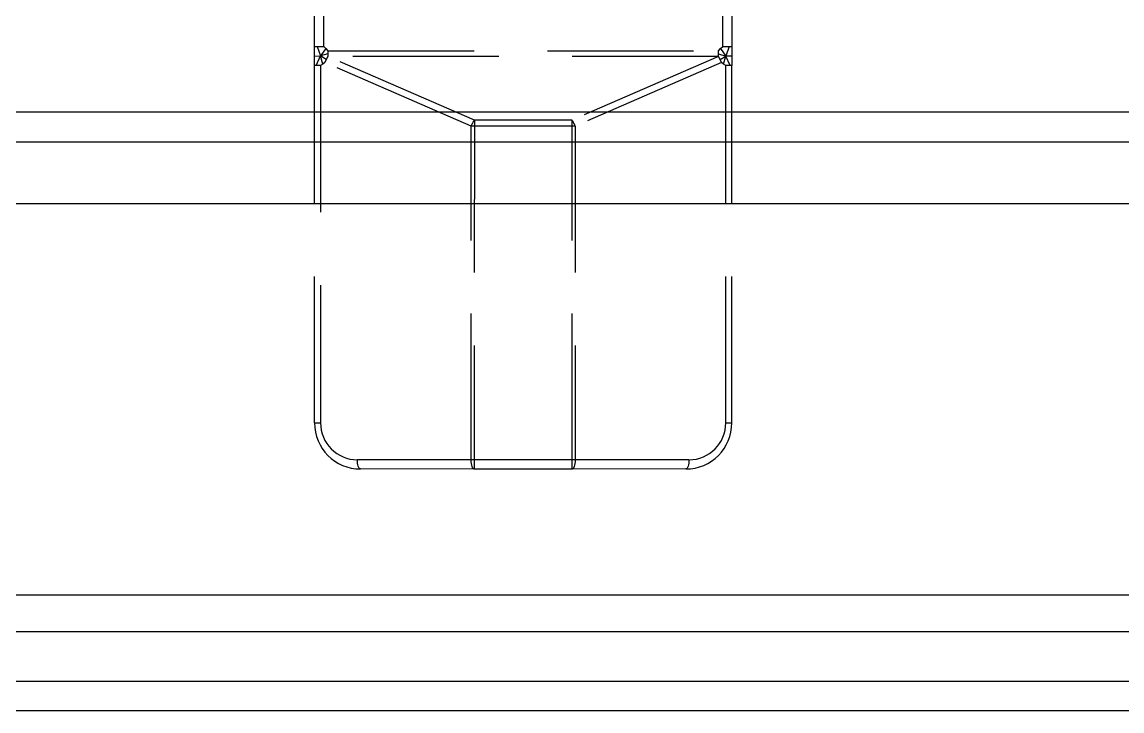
# Model space of a CAD drawing. Header units: millimetres. Extents: x 0 to 3797, y 0 to 1394.
# Drawn here: x 1261.18 to 1308.94, y 1086.77 to 1116.67 of the extents above; entities that cross this region are included whole.
import ezdxf

# ---------------------------------------------------------------- set-up
doc = ezdxf.new("R2010")
doc.units = ezdxf.units.MM
doc.linetypes.add('HIDDEN', pattern=[9.525, 6.35, -3.175])

msp = doc.modelspace()

# ---------------------------------------------------------------- linework, layer by layer
at = {"color": 9, "linetype": 'HIDDEN'}
for p, q in [((1273.879, 1115.61), (1273.879, 1117.275)), ((1274.279, 1115.61), (1274.279, 1117.275)), ((1291.602, 1115.61), (1291.602, 1117.275)), ((1292.002, 1117.275), (1292.002, 1115.61)), ((1273.878, 1114.776), (1273.879, 1115.193)), ((1273.879, 1115.193), (1273.879, 1115.61)), ((1273.879, 1115.61), (1273.995, 1115.61)), ((1273.879, 1115.193), (1274.136, 1115.204)), ((1273.95, 1114.776), (1274.136, 1115.204)), ((1273.995, 1115.61), (1274.136, 1115.204)), ((1273.995, 1115.61), (1274.279, 1115.61)), ((1274.372, 1115.517), (1274.136, 1115.204)), ((1274.465, 1115.287), (1274.136, 1115.204)), ((1274.392, 1115.048), (1274.136, 1115.204)), ((1274.235, 1114.843), (1274.136, 1115.204)), ((1274.279, 1115.61), (1274.372, 1115.517)), ((1274.372, 1115.517), (1274.465, 1115.424)), ((1274.465, 1115.424), (1274.465, 1115.287)), ((1274.465, 1115.424), (1291.415, 1115.424)), ((1274.465, 1115.287), (1274.465, 1115.167)), ((1291.415, 1115.424), (1291.508, 1115.517)), ((1291.415, 1115.287), (1291.415, 1115.424)), ((1291.415, 1115.167), (1291.415, 1115.287)), ((1291.415, 1115.287), (1291.74, 1115.193)), ((1291.489, 1115.048), (1291.74, 1115.193)), ((1291.508, 1115.517), (1291.602, 1115.61)), ((1291.508, 1115.517), (1291.74, 1115.193)), ((1291.602, 1115.61), (1291.885, 1115.61)), ((1291.645, 1114.843), (1291.74, 1115.193)), ((1291.885, 1115.61), (1291.74, 1115.193)), ((1291.93, 1114.776), (1291.74, 1115.193)), ((1292.002, 1115.193), (1291.74, 1115.193)), ((1291.885, 1115.61), (1292.002, 1115.61)), ((1292.002, 1115.61), (1292.002, 1115.193)), ((1292.002, 1115.193), (1292.002, 1114.776)), ((1273.878, 1099.277), (1273.878, 1114.776)), ((1273.95, 1114.776), (1273.878, 1114.776)), ((1274.142, 1114.776), (1273.95, 1114.776)), ((1274.235, 1114.843), (1274.142, 1114.776)), ((1274.142, 1114.776), (1274.142, 1099.277)), ((1274.328, 1114.909), (1274.235, 1114.843)), ((1274.392, 1115.048), (1274.328, 1114.909)), ((1280.683, 1112.153), (1274.328, 1114.909)), ((1274.465, 1115.167), (1274.392, 1115.048)), ((1280.82, 1112.41), (1274.465, 1115.167)), ((1291.415, 1115.167), (1274.465, 1115.167)), ((1291.415, 1115.167), (1285.061, 1112.41)), ((1291.552, 1114.909), (1285.197, 1112.153)), ((1291.489, 1115.048), (1291.415, 1115.167)), ((1291.552, 1114.909), (1291.489, 1115.048)), ((1291.645, 1114.843), (1291.552, 1114.909)), ((1291.739, 1114.776), (1291.645, 1114.843)), ((1291.739, 1099.277), (1291.739, 1114.776)), ((1291.93, 1114.776), (1291.739, 1114.776)), ((1292.002, 1114.776), (1291.93, 1114.776)), ((1292.002, 1099.277), (1292.002, 1114.776)), ((1280.82, 1112.41), (1280.82, 1112.153)), ((1285.061, 1112.41), (1280.82, 1112.41)), ((1285.061, 1112.153), (1285.061, 1112.41)), ((1280.682, 1097.67), (1280.683, 1112.153)), ((1280.82, 1112.153), (1280.683, 1112.153)), ((1280.82, 1112.153), (1280.819, 1097.67)), ((1285.061, 1112.153), (1280.82, 1112.153)), ((1285.061, 1097.67), (1285.061, 1112.153)), ((1285.197, 1112.153), (1285.061, 1112.153)), ((1285.197, 1112.153), (1285.198, 1097.67)), ((1273.878, 1099.277), (1273.883, 1099.277)), ((1273.883, 1099.277), (1273.897, 1099.277)), ((1273.897, 1099.277), (1273.919, 1099.277)), ((1273.919, 1099.277), (1273.95, 1099.277)), ((1273.95, 1099.277), (1273.989, 1099.277)), ((1273.989, 1099.277), (1274.035, 1099.277)), ((1274.035, 1099.277), (1274.086, 1099.277)), ((1274.086, 1099.277), (1274.142, 1099.277)), ((1291.739, 1099.277), (1291.794, 1099.277)), ((1291.794, 1099.277), (1291.846, 1099.277)), ((1291.846, 1099.277), (1291.891, 1099.277)), ((1291.891, 1099.277), (1291.93, 1099.277)), ((1291.93, 1099.277), (1291.961, 1099.277)), ((1291.961, 1099.277), (1291.984, 1099.277)), ((1291.984, 1099.277), (1291.997, 1099.277)), ((1291.997, 1099.277), (1292.002, 1099.277)), ((1275.743, 1097.597), (1275.74, 1097.675)), ((1280.682, 1097.67), (1275.74, 1097.675)), ((1275.75, 1097.522), (1275.743, 1097.597)), ((1275.763, 1097.453), (1275.75, 1097.522)), ((1280.685, 1097.592), (1280.682, 1097.67)), ((1280.819, 1097.67), (1280.682, 1097.67)), ((1280.692, 1097.517), (1280.685, 1097.592)), ((1285.061, 1097.67), (1280.819, 1097.67)), ((1280.819, 1097.67), (1280.819, 1097.27)), ((1285.198, 1097.67), (1285.061, 1097.67)), ((1285.061, 1097.27), (1285.061, 1097.67)), ((1285.196, 1097.592), (1285.188, 1097.517)), ((1285.198, 1097.67), (1285.196, 1097.592)), ((1290.14, 1097.675), (1285.198, 1097.67)), ((1290.13, 1097.522), (1290.117, 1097.453)), ((1290.138, 1097.597), (1290.13, 1097.522)), ((1290.14, 1097.675), (1290.138, 1097.597)), ((1275.78, 1097.392), (1275.763, 1097.453)), ((1275.801, 1097.342), (1275.78, 1097.392)), ((1275.824, 1097.305), (1275.801, 1097.342)), ((1275.85, 1097.283), (1275.824, 1097.305)), ((1275.877, 1097.275), (1275.85, 1097.283)), ((1280.819, 1097.27), (1275.877, 1097.275)), ((1280.705, 1097.448), (1280.692, 1097.517)), ((1280.722, 1097.387), (1280.705, 1097.448)), ((1280.743, 1097.337), (1280.722, 1097.387)), ((1280.766, 1097.3), (1280.743, 1097.337)), ((1280.792, 1097.278), (1280.766, 1097.3)), ((1280.819, 1097.27), (1280.792, 1097.278)), ((1285.061, 1097.27), (1280.819, 1097.27)), ((1285.088, 1097.278), (1285.061, 1097.27)), ((1290.003, 1097.275), (1285.061, 1097.27)), ((1285.114, 1097.3), (1285.088, 1097.278)), ((1285.137, 1097.337), (1285.114, 1097.3)), ((1285.158, 1097.387), (1285.137, 1097.337)), ((1285.175, 1097.448), (1285.158, 1097.387)), ((1285.188, 1097.517), (1285.175, 1097.448)), ((1290.03, 1097.283), (1290.003, 1097.275)), ((1290.056, 1097.305), (1290.03, 1097.283)), ((1290.08, 1097.342), (1290.056, 1097.305)), ((1290.1, 1097.392), (1290.08, 1097.342)), ((1290.117, 1097.453), (1290.1, 1097.392))]:
    msp.add_line(p, q, dxfattribs=at)
for p, q in [((1088.94, 1112.775), (1476.94, 1112.775)), ((1088.94, 1111.475), (1476.94, 1111.475)), ((1481.94, 1108.775), (1083.94, 1108.775)), ((1062.698, 1091.818), (1503.182, 1091.818)), ((1062.698, 1090.218), (1503.182, 1090.218)), ((1061.74, 1088.075), (1504.197, 1088.075)), ((1505.44, 1086.775), (1060.44, 1086.775))]:
    msp.add_line(p, q)
for centre, radius, start, end in [((1281.729, 1111.762), 1.117, 144.49, 159.4749), ((1284.152, 1111.762), 1.117, 20.5251, 35.51), ((1275.879, 1099.276), 2.001, 179.986, 269.9237), ((1275.743, 1099.276), 1.601, 179.9808, 269.9062), ((1290.001, 1099.276), 2.001, 270.077, 0.0134), ((1290.138, 1099.276), 1.601, 270.0959, 0.0171)]:
    msp.add_arc(centre, radius, start, end, dxfattribs=at)

doc.saveas('drawing.dxf')
